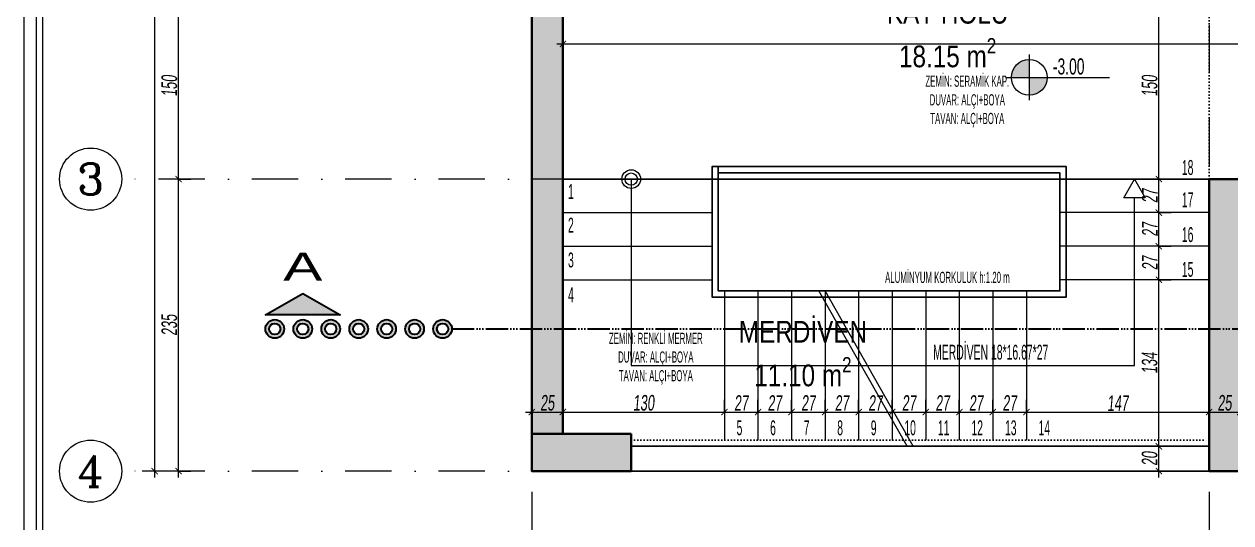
# Model space of a CAD drawing. Header units: millimetres. Extents: x -2145 to 33996, y -835 to 2363.
# Drawn here: x 6351 to 7322, y -182 to 219 of the extents above; entities that cross this region are included whole.
import ezdxf
from ezdxf.enums import TextEntityAlignment as Align

# ---------------------------------------------------------------- set-up
doc = ezdxf.new("R2010")
doc.units = ezdxf.units.MM
for name, pattern in [('101_TA_921_251_SEC_500&200$0${ Origin Line }', [0]), ('ACAD_ISO06W100', [36, 24, -3, 0, -3, 0, -3, 0, -3]), ('DASHDOT', [1, 0.5, -0.25, 0, -0.25]), ('DOT', [0.25, 0, -0.25])]:
    doc.linetypes.add(name, pattern=pattern)
doc.layers.add('ALAN', color=3, linetype='Continuous', lineweight=25, plot=False)
for name, color, linetype, lineweight in [('arcCGDM_antet', 85, 'Continuous', 20), ('NET_AKS', 251, 'DASHDOT', 9), ('NET_AKS_YAZI', 31, 'DASHDOT', 9), ('NET_DUVAR', 150, 'Continuous', 18), ('NET_KESİT_ÇİZİGİSİ', 1, 'Continuous', 30), ('NET_KOLON_TARAMA', 8, 'Continuous', 0), ('NET_MERDİVEN', 212, 'Continuous', 13), ('NET_PLAN_KOT', 100, 'Continuous', 0), ('NET_TAŞIYICI', 1, 'Continuous', 35), ('NET_ÖLÇÜ İÇ', 54, 'Continuous', 9), ('NET_ÖLÇÜ_AKS', 31, 'Continuous', 15), ('T-INCE', 254, 'Continuous', 0)]:
    doc.layers.add(name, color=color, linetype=linetype, lineweight=lineweight)
for name, color, linetype in [('NET_KİRİŞ', 253, 'DOT'), ('NET_POZ', 41, 'Continuous'), ('T-GOR-5', 33, 'Continuous'), ('T-MAH-AD', 7, 'Continuous')]:
    doc.layers.add(name, color=color, linetype=linetype)
doc.styles.add('ARIALTR', font='arial.ttf', dxfattribs={"width": 0.8, "height": 22.5})
doc.styles.add('ARıAL', font='arial.ttf', dxfattribs={"width": 0.7})
doc.styles.add('BODRUM', font='swisscl.ttf', dxfattribs={"width": 0.8, "oblique": 5})
doc.styles.add('DIN', font='arial.ttf', dxfattribs={"width": 0.6})
doc.styles.get("Standard").update_dxf_attribs({"font": 'arial.ttf'})
doc.styles.add('TAks_2', font='ROMANC', dxfattribs={"height": 5})
doc.dimstyles.new('olcu-50', dxfattribs={"dimscale": 0, "dimtxt": 12.5, "dimasz": 5, "dimexe": 10, "dimexo": 10, "dimgap": 1, "dimtad": 1, "dimdec": 1, "dimzin": 12, "dimtxsty": 'BODRUM', "dimblk": 'ARCHTICK', "dimcen": 8, "dimdle": 5, "dimclrd": 256, "dimclre": 256, "dimclrt": 256, "dimadec": 0, "dimazin": 2, "dimtfac": 1, "dimtdec": 1, "dimtix": 1, "dimtmove": 0, "dimatfit": 3, "dimldrblk": 'ARCHTICK', "dimfxl": 15, "dimfxlon": 1, "dimlwd": -1, "dimlwe": -1, "dimarcsym": 0})

# ---------------------------------------------------------------- blocks, each defined once
blk = doc.blocks.new('İŞRT - KES YER')
at = {"layer": 'NET_KESİT_ÇİZİGİSİ'}
h = blk.add_hatch(color=251, dxfattribs=at)
h.dxf.hatch_style = 1
h.paths.add_polyline_path([(0, 0), (40, -23.1), (-40, -23.1)])
h = blk.add_hatch(color=256, dxfattribs=at)
h.dxf.hatch_style = 1
h.paths.add_polyline_path([(160, -38.1, -1), (140, -38.1, -1)])
h.paths.add_polyline_path([(144, -38.1, 1), (156, -38.1, 1)], flags=16)
h.paths.add_polyline_path([(130, -38.1, -1), (110, -38.1, -1)])
h.paths.add_polyline_path([(114, -38.1, 1), (126, -38.1, 1)], flags=16)
h.paths.add_polyline_path([(100, -38.1, -1), (80, -38.1, -1)])
h.paths.add_polyline_path([(84, -38.1, 1), (96, -38.1, 1)], flags=16)
h.paths.add_polyline_path([(70, -38.1, -1), (50, -38.1, -1)])
h.paths.add_polyline_path([(54, -38.1, 1), (66, -38.1, 1)], flags=16)
h.paths.add_polyline_path([(40, -38.1, -1), (20, -38.1, -1)])
h.paths.add_polyline_path([(24, -38.1, 1), (36, -38.1, 1)], flags=16)
h.paths.add_polyline_path([(10, -38.1, -1), (-10, -38.1, -1)])
h.paths.add_polyline_path([(-6, -38.1, 1), (6, -38.1, 1)], flags=16)
h.paths.add_polyline_path([(-20, -38.1, -1), (-40, -38.1, -1)])
h.paths.add_polyline_path([(-36, -38.1, 1), (-24, -38.1, 1)], flags=16)
blk.add_lwpolyline([(0, 0), (40, -23.1), (-40, -23.1)], close=True, dxfattribs=at)
for centre, radius in [((-30, -38.1), 10), ((-30, -38.1), 6), ((0, -38.1), 10), ((0, -38.1), 6), ((30, -38.1), 10), ((30, -38.1), 6), ((60, -38.1), 10), ((60, -38.1), 6), ((90, -38.1), 10), ((90, -38.1), 6), ((120, -38.1), 10), ((120, -38.1), 6), ((150, -38.1), 10), ((150, -38.1), 6)]:
    blk.add_circle(centre, radius, dxfattribs=at)
blk = doc.blocks.new('*U1585')
at = {"layer": 'NET_KESİT_ÇİZİGİSİ', "linetype": 'ACAD_ISO06W100'}
blk.add_lwpolyline([(2626.7, 0), (200, 0)], dxfattribs=at)
at = {"layer": 'NET_KESİT_ÇİZİGİSİ', "xscale": -1}
blk.add_blockref('İŞRT - KES YER', (2786.7, 38.1), dxfattribs=at)
at = {"layer": 'NET_KESİT_ÇİZİGİSİ', "style": 'ARıAL', "width": 1.5}
for tag, p in [('KESİTSOL', (40, 66.8)), ('KESİTSAĞ', (2786.7, 66.8))]:
    blk.add_attdef(tag, text='', height=30, dxfattribs=at).set_placement(p, align=Align.MIDDLE_CENTER)
blk = doc.blocks.new('A$Cec846f78')
at = {"layer": 'NET_TAŞIYICI'}
for points in [[(-1115, 0), (-1115, 235), (-1090, 235), (-1090, 225), (-1090, 0)], [(-1580, 30), (-1580, 0), (-1660, 0), (-1660, 30)]]:
    blk.add_lwpolyline(points, close=True, dxfattribs=at)
blk = doc.blocks.new('A$Ca5374770')
at = {"layer": 'NET_KOLON_TARAMA'}
h = blk.add_hatch(dxfattribs=at)
h.set_pattern_fill('ANSI33', color=256)
h.paths.add_polyline_path([(1115, 0), (1115, 235), (1090, 235), (1090, 225), (1090, 0)])
h.paths.add_polyline_path([(890, 0), (890, 225), (890, 235), (865, 235), (865, 0)])
h.paths.add_polyline_path([(1580, 30), (1580, 0), (1660, 0), (1660, 30)])
h.paths.add_polyline_path([(1620, 455), (1620, 385), (1660, 385), (1660, 455)])
h.paths.add_polyline_path([(80, 950), (80, 980), (0, 980), (0, 950)])
h.paths.add_polyline_path([(1580, 980), (1580, 950), (1660, 950), (1660, 980)])
h.paths.add_polyline_path([(1035, 980), (1035, 950), (1115, 950), (1115, 980)])
h.paths.add_polyline_path([(625, 950), (625, 980), (545, 980), (545, 950)])
h.paths.add_polyline_path([(80, 0), (80, 30), (0, 30), (0, 0)])
h.paths.add_polyline_path([(1051, 425), (1051, 385), (1121, 385), (1121, 425)])
h.paths.add_polyline_path([(609, 385), (609, 425), (539, 425), (539, 385)])
h.paths.add_polyline_path([(585, 0), (585, 30), (505, 30), (505, 0)])
h.paths.add_polyline_path([(40, 385), (40, 455), (0, 455), (0, 385)])
at = {"layer": 'NET_TAŞIYICI', "xscale": -1}
blk.add_blockref('A$Cec846f78', (0, 0), dxfattribs=at)
blk = doc.blocks.new('KOTLAR')
h = blk.add_hatch(color=256)
h.dxf.hatch_style = 1
h.paths.add_polyline_path([(0, 0), (0, 12.96, 0.414214), (-12.96, 0)])
h.paths.add_polyline_path([(0, -12.96, 0.414214), (12.96, 0), (0, 0)])
h.paths.add_polyline_path([(65.51, -11.28), (21.41, -11.28), (21.41, -29.91), (65.51, -29.91)], flags=9)
at = {"extrusion": (2.84e-14, 0.225686, 0.9742)}
for p, q in [((0, 16.54), (0, -16.54)), ((-17.21, 0), (58.08, 0))]:
    blk.add_line(p, q, dxfattribs=at)
blk.add_circle((0, 0), 12.96)
at = {"extrusion": (2.84e-14, 0.225686, 0.9742), "style": 'DIN', "width": 0.6}
for tag, p in [('INCE KOT', (-17.13, -2.07, 0.48)), ('KABA KOT', (-18.31, 14.22, -3.29))]:
    blk.add_attdef(tag, p, '', height=12, rotation=180, dxfattribs=at)
blk = doc.blocks.new('_ArchTick')
at = {"color": 0, "linetype": 'ByBlock', "const_width": 0.15}
blk.add_lwpolyline([(-0.5, -0.5), (0.5, 0.5)], dxfattribs=at)
blk = doc.blocks.new('*D1572')
at = {"layer": 'Defpoints', "color": 0, "transparency": 16777216}
for p in [(-1114.26, -745), (-1114.26, -745), (-1114.26, -980)]:
    blk.add_point(p, dxfattribs=at)
at = {"layer": 'NET_ÖLÇÜ_AKS', "transparency": 16777216}
for p, q in [((-1114.26, -985), (-1114.26, -740)), ((-1114.26, -745), (-1104.26, -745)), ((-1114.26, -980), (-1104.26, -980))]:
    blk.add_line(p, q, dxfattribs=at)
at = {"layer": 'NET_ÖLÇÜ_AKS', "transparency": 16777216, "xscale": 5, "yscale": 5, "zscale": 5}
for p, rotation in [((-1114.26, -745), 90), ((-1114.26, -980), 270)]:
    blk.add_blockref('_ArchTick', p, dxfattribs=dict(at, rotation=rotation))
at = {"layer": 'NET_ÖLÇÜ_AKS', "transparency": 16777216, "insert": (-1121.67, -862.5), "char_height": 12.5, "attachment_point": 5, "rotation": 90, "style": 'BODRUM'}
blk.add_mtext('235', dxfattribs=at)
blk = doc.blocks.new('*D1573')
at = {"layer": 'Defpoints', "color": 0, "transparency": 16777216}
for p in [(-1114.26, -595), (-1114.26, -595), (-1114.26, -745)]:
    blk.add_point(p, dxfattribs=at)
at = {"layer": 'NET_ÖLÇÜ_AKS', "transparency": 16777216}
for p, q in [((-1114.26, -750), (-1114.26, -590)), ((-1114.26, -595), (-1104.26, -595)), ((-1114.26, -745), (-1104.26, -745))]:
    blk.add_line(p, q, dxfattribs=at)
at = {"layer": 'NET_ÖLÇÜ_AKS', "transparency": 16777216, "xscale": 5, "yscale": 5, "zscale": 5}
for p, rotation in [((-1114.26, -595), 90), ((-1114.26, -745), 270)]:
    blk.add_blockref('_ArchTick', p, dxfattribs=dict(at, rotation=rotation))
at = {"layer": 'NET_ÖLÇÜ_AKS', "transparency": 16777216, "insert": (-1121.66, -670), "char_height": 12.5, "attachment_point": 5, "rotation": 90, "style": 'BODRUM'}
blk.add_mtext('150', dxfattribs=at)
blk = doc.blocks.new('*D1575')
at = {"layer": 'Defpoints', "color": 0, "transparency": 16777216}
for p in [(-1133.46, 0), (-1114.26, 0), (-1114.26, -980)]:
    blk.add_point(p, dxfattribs=at)
at = {"layer": 'NET_ÖLÇÜ_AKS', "transparency": 16777216}
for p, q in [((-1133.46, -985), (-1133.46, 5)), ((-1124.26, 0), (-1143.46, 0)), ((-1124.26, -980), (-1143.46, -980))]:
    blk.add_line(p, q, dxfattribs=at)
at = {"layer": 'NET_ÖLÇÜ_AKS', "transparency": 16777216, "xscale": 5, "yscale": 5, "zscale": 5}
for p, rotation in [((-1133.46, 0), 90), ((-1133.46, -980), 270)]:
    blk.add_blockref('_ArchTick', p, dxfattribs=dict(at, rotation=rotation))
at = {"layer": 'NET_ÖLÇÜ_AKS', "transparency": 16777216, "insert": (-1140.86, -490), "char_height": 12.5, "attachment_point": 5, "rotation": 90, "style": 'BODRUM'}
blk.add_mtext('980', dxfattribs=at)
blk = doc.blocks.new('A$C5ec6af74')
at = {"layer": 'NET_AKS', "ltscale": 75}
for p, q in [((-865, 1185), (-865, -185)), ((-320, 1185), (-320, -185)), ((1125, 235), (-1195, 235)), ((1125, 0), (-1195, 0))]:
    blk.add_line(p, q, dxfattribs=at)
at = {"layer": 'NET_AKS', "linetype": 'Continuous', "ltscale": 100}
for centre in [(-1220, 235), (-1220, 0)]:
    blk.add_circle(centre, 25, dxfattribs=at)
at = {"layer": 'NET_AKS_YAZI', "linetype": 'Continuous', "style": 'TAks_2'}
for s, p in [('3', (-1220, 235)), ('4', (-1220, 0))]:
    blk.add_text(s, height=25, dxfattribs=at).set_placement(p, align=Align.MIDDLE_CENTER)
blk = doc.blocks.new('*D742')
at = {"layer": 'Defpoints', "color": 0, "transparency": 16777216}
for p in [(7264.03, -120.39), (7264.03, -120.39), (7264.03, -140.39)]:
    blk.add_point(p, dxfattribs=at)
at = {"layer": 'NET_ÖLÇÜ İÇ', "transparency": 16777216}
for p, q in [((7264.03, -145.39), (7264.03, -115.39)), ((7264.03, -120.39), (7274.03, -120.39)), ((7264.03, -140.39), (7254.03, -140.39))]:
    blk.add_line(p, q, dxfattribs=at)
at = {"layer": 'NET_ÖLÇÜ İÇ', "transparency": 16777216, "xscale": 5, "yscale": 5, "zscale": 5}
for p, rotation in [((7264.03, -120.39), 90), ((7264.03, -140.39), 270)]:
    blk.add_blockref('_ArchTick', p, dxfattribs=dict(at, rotation=rotation))
at = {"layer": 'NET_ÖLÇÜ İÇ', "transparency": 16777216, "insert": (7256.63, -130.39), "char_height": 12.5, "attachment_point": 5, "rotation": 90, "style": 'BODRUM'}
blk.add_mtext('20', dxfattribs=at)
blk = doc.blocks.new('*D743')
at = {"layer": 'Defpoints', "color": 0, "transparency": 16777216}
for p in [(7264.03, 13.61), (7264.03, 13.61), (7264.03, -120.39)]:
    blk.add_point(p, dxfattribs=at)
at = {"layer": 'NET_ÖLÇÜ İÇ', "transparency": 16777216}
for p, q in [((7264.03, -125.39), (7264.03, 18.61)), ((7264.03, 13.61), (7274.03, 13.61)), ((7264.03, -120.39), (7274.03, -120.39))]:
    blk.add_line(p, q, dxfattribs=at)
at = {"layer": 'NET_ÖLÇÜ İÇ', "transparency": 16777216, "xscale": 5, "yscale": 5, "zscale": 5}
for p, rotation in [((7264.03, 13.61), 90), ((7264.03, -120.39), 270)]:
    blk.add_blockref('_ArchTick', p, dxfattribs=dict(at, rotation=rotation))
at = {"layer": 'NET_ÖLÇÜ İÇ', "transparency": 16777216, "insert": (7256.63, -53.39), "char_height": 12.5, "attachment_point": 5, "rotation": 90, "style": 'BODRUM'}
blk.add_mtext('134', dxfattribs=at)
blk = doc.blocks.new('*D744')
at = {"layer": 'Defpoints', "color": 0, "transparency": 16777216}
for p in [(7264.03, 40.61), (7264.03, 40.61), (7264.03, 13.61)]:
    blk.add_point(p, dxfattribs=at)
at = {"layer": 'NET_ÖLÇÜ İÇ', "transparency": 16777216}
for p, q in [((7264.03, 8.61), (7264.03, 45.61)), ((7264.03, 40.61), (7274.03, 40.61)), ((7264.03, 13.61), (7274.03, 13.61))]:
    blk.add_line(p, q, dxfattribs=at)
at = {"layer": 'NET_ÖLÇÜ İÇ', "transparency": 16777216, "xscale": 5, "yscale": 5, "zscale": 5}
for p, rotation in [((7264.03, 40.61), 90), ((7264.03, 13.61), 270)]:
    blk.add_blockref('_ArchTick', p, dxfattribs=dict(at, rotation=rotation))
at = {"layer": 'NET_ÖLÇÜ İÇ', "transparency": 16777216, "insert": (7256.76, 27.11), "char_height": 12.5, "attachment_point": 5, "rotation": 90, "style": 'BODRUM'}
blk.add_mtext('27', dxfattribs=at)
blk = doc.blocks.new('*D745')
at = {"layer": 'Defpoints', "color": 0, "transparency": 16777216}
for p in [(7264.03, 67.61), (7264.03, 67.61), (7264.03, 40.61)]:
    blk.add_point(p, dxfattribs=at)
at = {"layer": 'NET_ÖLÇÜ İÇ', "transparency": 16777216}
for p, q in [((7264.03, 35.61), (7264.03, 72.61)), ((7264.03, 67.61), (7274.03, 67.61)), ((7264.03, 40.61), (7274.03, 40.61))]:
    blk.add_line(p, q, dxfattribs=at)
at = {"layer": 'NET_ÖLÇÜ İÇ', "transparency": 16777216, "xscale": 5, "yscale": 5, "zscale": 5}
for p, rotation in [((7264.03, 67.61), 90), ((7264.03, 40.61), 270)]:
    blk.add_blockref('_ArchTick', p, dxfattribs=dict(at, rotation=rotation))
at = {"layer": 'NET_ÖLÇÜ İÇ', "transparency": 16777216, "insert": (7256.76, 54.11), "char_height": 12.5, "attachment_point": 5, "rotation": 90, "style": 'BODRUM'}
blk.add_mtext('27', dxfattribs=at)
blk = doc.blocks.new('*D746')
at = {"layer": 'Defpoints', "color": 0, "transparency": 16777216}
for p in [(7264.03, 94.61), (7264.03, 94.61), (7264.03, 67.61)]:
    blk.add_point(p, dxfattribs=at)
at = {"layer": 'NET_ÖLÇÜ İÇ', "transparency": 16777216}
for p, q in [((7264.03, 62.61), (7264.03, 99.61)), ((7264.03, 94.61), (7274.03, 94.61)), ((7264.03, 67.61), (7274.03, 67.61))]:
    blk.add_line(p, q, dxfattribs=at)
at = {"layer": 'NET_ÖLÇÜ İÇ', "transparency": 16777216, "xscale": 5, "yscale": 5, "zscale": 5}
for p, rotation in [((7264.03, 94.61), 90), ((7264.03, 67.61), 270)]:
    blk.add_blockref('_ArchTick', p, dxfattribs=dict(at, rotation=rotation))
at = {"layer": 'NET_ÖLÇÜ İÇ', "transparency": 16777216, "insert": (7256.76, 81.11), "char_height": 12.5, "attachment_point": 5, "rotation": 90, "style": 'BODRUM'}
blk.add_mtext('27', dxfattribs=at)
blk = doc.blocks.new('*D747')
at = {"layer": 'Defpoints', "color": 0, "transparency": 16777216}
for p in [(7264.03, 244.61), (7264.03, 244.61), (7264.03, 94.61)]:
    blk.add_point(p, dxfattribs=at)
at = {"layer": 'NET_ÖLÇÜ İÇ', "transparency": 16777216}
for p, q in [((7264.03, 244.61), (7254.03, 244.61)), ((7264.03, 89.61), (7264.03, 249.61)), ((7264.03, 94.61), (7274.03, 94.61))]:
    blk.add_line(p, q, dxfattribs=at)
at = {"layer": 'NET_ÖLÇÜ İÇ', "transparency": 16777216, "xscale": 5, "yscale": 5, "zscale": 5}
for p, rotation in [((7264.03, 244.61), 90), ((7264.03, 94.61), 270)]:
    blk.add_blockref('_ArchTick', p, dxfattribs=dict(at, rotation=rotation))
at = {"layer": 'NET_ÖLÇÜ İÇ', "transparency": 16777216, "insert": (7256.63, 169.61), "char_height": 12.5, "attachment_point": 5, "rotation": 90, "style": 'BODRUM'}
blk.add_mtext('150', dxfattribs=at)
blk = doc.blocks.new('*D749')
at = {"layer": 'Defpoints', "color": 0, "transparency": 16777216}
for p in [(6759.48, -92.87), (6784.48, -92.87), (6784.48, -92.87)]:
    blk.add_point(p, dxfattribs=at)
at = {"layer": 'NET_ÖLÇÜ İÇ', "transparency": 16777216}
for p, q in [((6759.48, -92.87), (6759.48, -82.87)), ((6784.48, -92.87), (6784.48, -82.87)), ((6754.48, -92.87), (6789.48, -92.87))]:
    blk.add_line(p, q, dxfattribs=at)
at = {"layer": 'NET_ÖLÇÜ İÇ', "transparency": 16777216, "xscale": 5, "yscale": 5, "zscale": 5, "rotation": 180}
blk.add_blockref('_ArchTick', (6759.48, -92.87), dxfattribs=at)
at = {"layer": 'NET_ÖLÇÜ İÇ', "transparency": 16777216, "xscale": 5, "yscale": 5, "zscale": 5}
blk.add_blockref('_ArchTick', (6784.48, -92.87), dxfattribs=at)
at = {"layer": 'NET_ÖLÇÜ İÇ', "transparency": 16777216, "insert": (6771.98, -85.47), "char_height": 12.5, "attachment_point": 5, "style": 'BODRUM'}
blk.add_mtext('25', dxfattribs=at)
blk = doc.blocks.new('*D750')
at = {"layer": 'Defpoints', "color": 0, "transparency": 16777216}
for p in [(6784.48, -92.87), (6914.48, -92.87), (6914.48, -92.87)]:
    blk.add_point(p, dxfattribs=at)
at = {"layer": 'NET_ÖLÇÜ İÇ', "transparency": 16777216}
for p, q in [((6784.48, -92.87), (6784.48, -82.87)), ((6914.48, -92.87), (6914.48, -82.87)), ((6779.48, -92.87), (6919.48, -92.87))]:
    blk.add_line(p, q, dxfattribs=at)
at = {"layer": 'NET_ÖLÇÜ İÇ', "transparency": 16777216, "xscale": 5, "yscale": 5, "zscale": 5, "rotation": 180}
blk.add_blockref('_ArchTick', (6784.48, -92.87), dxfattribs=at)
at = {"layer": 'NET_ÖLÇÜ İÇ', "transparency": 16777216, "xscale": 5, "yscale": 5, "zscale": 5}
blk.add_blockref('_ArchTick', (6914.48, -92.87), dxfattribs=at)
at = {"layer": 'NET_ÖLÇÜ İÇ', "transparency": 16777216, "insert": (6849.48, -85.46), "char_height": 12.5, "attachment_point": 5, "style": 'BODRUM'}
blk.add_mtext('130', dxfattribs=at)
blk = doc.blocks.new('*D751')
at = {"layer": 'Defpoints', "color": 0, "transparency": 16777216}
for p in [(6914.48, -92.87), (6941.48, -92.87), (6941.48, -92.87)]:
    blk.add_point(p, dxfattribs=at)
at = {"layer": 'NET_ÖLÇÜ İÇ', "transparency": 16777216}
for p, q in [((6914.48, -92.87), (6914.48, -82.87)), ((6941.48, -92.87), (6941.48, -82.87)), ((6909.48, -92.87), (6946.48, -92.87))]:
    blk.add_line(p, q, dxfattribs=at)
at = {"layer": 'NET_ÖLÇÜ İÇ', "transparency": 16777216, "xscale": 5, "yscale": 5, "zscale": 5, "rotation": 180}
blk.add_blockref('_ArchTick', (6914.48, -92.87), dxfattribs=at)
at = {"layer": 'NET_ÖLÇÜ İÇ', "transparency": 16777216, "xscale": 5, "yscale": 5, "zscale": 5}
blk.add_blockref('_ArchTick', (6941.48, -92.87), dxfattribs=at)
at = {"layer": 'NET_ÖLÇÜ İÇ', "transparency": 16777216, "insert": (6927.98, -85.6), "char_height": 12.5, "attachment_point": 5, "style": 'BODRUM'}
blk.add_mtext('27', dxfattribs=at)
blk = doc.blocks.new('*D752')
at = {"layer": 'Defpoints', "color": 0, "transparency": 16777216}
for p in [(6941.48, -92.87), (6968.48, -92.87), (6968.48, -92.87)]:
    blk.add_point(p, dxfattribs=at)
at = {"layer": 'NET_ÖLÇÜ İÇ', "transparency": 16777216}
for p, q in [((6941.48, -92.87), (6941.48, -82.87)), ((6968.48, -92.87), (6968.48, -82.87)), ((6936.48, -92.87), (6973.48, -92.87))]:
    blk.add_line(p, q, dxfattribs=at)
at = {"layer": 'NET_ÖLÇÜ İÇ', "transparency": 16777216, "xscale": 5, "yscale": 5, "zscale": 5, "rotation": 180}
blk.add_blockref('_ArchTick', (6941.48, -92.87), dxfattribs=at)
at = {"layer": 'NET_ÖLÇÜ İÇ', "transparency": 16777216, "xscale": 5, "yscale": 5, "zscale": 5}
blk.add_blockref('_ArchTick', (6968.48, -92.87), dxfattribs=at)
at = {"layer": 'NET_ÖLÇÜ İÇ', "transparency": 16777216, "insert": (6954.98, -85.6), "char_height": 12.5, "attachment_point": 5, "style": 'BODRUM'}
blk.add_mtext('27', dxfattribs=at)
blk = doc.blocks.new('*D753')
at = {"layer": 'Defpoints', "color": 0, "transparency": 16777216}
for p in [(6968.48, -92.87), (6995.48, -92.87), (6995.48, -92.87)]:
    blk.add_point(p, dxfattribs=at)
at = {"layer": 'NET_ÖLÇÜ İÇ', "transparency": 16777216}
for p, q in [((6968.48, -92.87), (6968.48, -82.87)), ((6995.48, -92.87), (6995.48, -82.87)), ((6963.48, -92.87), (7000.48, -92.87))]:
    blk.add_line(p, q, dxfattribs=at)
at = {"layer": 'NET_ÖLÇÜ İÇ', "transparency": 16777216, "xscale": 5, "yscale": 5, "zscale": 5, "rotation": 180}
blk.add_blockref('_ArchTick', (6968.48, -92.87), dxfattribs=at)
at = {"layer": 'NET_ÖLÇÜ İÇ', "transparency": 16777216, "xscale": 5, "yscale": 5, "zscale": 5}
blk.add_blockref('_ArchTick', (6995.48, -92.87), dxfattribs=at)
at = {"layer": 'NET_ÖLÇÜ İÇ', "transparency": 16777216, "insert": (6981.98, -85.6), "char_height": 12.5, "attachment_point": 5, "style": 'BODRUM'}
blk.add_mtext('27', dxfattribs=at)
blk = doc.blocks.new('*D754')
at = {"layer": 'Defpoints', "color": 0, "transparency": 16777216}
for p in [(6995.48, -92.87), (7022.48, -92.87), (7022.48, -92.87)]:
    blk.add_point(p, dxfattribs=at)
at = {"layer": 'NET_ÖLÇÜ İÇ', "transparency": 16777216}
for p, q in [((6995.48, -92.87), (6995.48, -82.87)), ((7022.48, -92.87), (7022.48, -82.87)), ((6990.48, -92.87), (7027.48, -92.87))]:
    blk.add_line(p, q, dxfattribs=at)
at = {"layer": 'NET_ÖLÇÜ İÇ', "transparency": 16777216, "xscale": 5, "yscale": 5, "zscale": 5, "rotation": 180}
blk.add_blockref('_ArchTick', (6995.48, -92.87), dxfattribs=at)
at = {"layer": 'NET_ÖLÇÜ İÇ', "transparency": 16777216, "xscale": 5, "yscale": 5, "zscale": 5}
blk.add_blockref('_ArchTick', (7022.48, -92.87), dxfattribs=at)
at = {"layer": 'NET_ÖLÇÜ İÇ', "transparency": 16777216, "insert": (7008.98, -85.6), "char_height": 12.5, "attachment_point": 5, "style": 'BODRUM'}
blk.add_mtext('27', dxfattribs=at)
blk = doc.blocks.new('*D755')
at = {"layer": 'Defpoints', "color": 0, "transparency": 16777216}
for p in [(7022.48, -92.87), (7049.48, -92.87), (7049.48, -92.87)]:
    blk.add_point(p, dxfattribs=at)
at = {"layer": 'NET_ÖLÇÜ İÇ', "transparency": 16777216}
for p, q in [((7022.48, -92.87), (7022.48, -82.87)), ((7049.48, -92.87), (7049.48, -82.87)), ((7017.48, -92.87), (7054.48, -92.87))]:
    blk.add_line(p, q, dxfattribs=at)
at = {"layer": 'NET_ÖLÇÜ İÇ', "transparency": 16777216, "xscale": 5, "yscale": 5, "zscale": 5, "rotation": 180}
blk.add_blockref('_ArchTick', (7022.48, -92.87), dxfattribs=at)
at = {"layer": 'NET_ÖLÇÜ İÇ', "transparency": 16777216, "xscale": 5, "yscale": 5, "zscale": 5}
blk.add_blockref('_ArchTick', (7049.48, -92.87), dxfattribs=at)
at = {"layer": 'NET_ÖLÇÜ İÇ', "transparency": 16777216, "insert": (7035.98, -85.6), "char_height": 12.5, "attachment_point": 5, "style": 'BODRUM'}
blk.add_mtext('27', dxfattribs=at)
blk = doc.blocks.new('*D756')
at = {"layer": 'Defpoints', "color": 0, "transparency": 16777216}
for p in [(7049.48, -92.87), (7076.48, -92.87), (7076.48, -92.87)]:
    blk.add_point(p, dxfattribs=at)
at = {"layer": 'NET_ÖLÇÜ İÇ', "transparency": 16777216}
for p, q in [((7049.48, -92.87), (7049.48, -82.87)), ((7076.48, -92.87), (7076.48, -82.87)), ((7044.48, -92.87), (7081.48, -92.87))]:
    blk.add_line(p, q, dxfattribs=at)
at = {"layer": 'NET_ÖLÇÜ İÇ', "transparency": 16777216, "xscale": 5, "yscale": 5, "zscale": 5, "rotation": 180}
blk.add_blockref('_ArchTick', (7049.48, -92.87), dxfattribs=at)
at = {"layer": 'NET_ÖLÇÜ İÇ', "transparency": 16777216, "xscale": 5, "yscale": 5, "zscale": 5}
blk.add_blockref('_ArchTick', (7076.48, -92.87), dxfattribs=at)
at = {"layer": 'NET_ÖLÇÜ İÇ', "transparency": 16777216, "insert": (7062.98, -85.6), "char_height": 12.5, "attachment_point": 5, "style": 'BODRUM'}
blk.add_mtext('27', dxfattribs=at)
blk = doc.blocks.new('*D757')
at = {"layer": 'Defpoints', "color": 0, "transparency": 16777216}
for p in [(7076.48, -92.87), (7103.48, -92.87), (7103.48, -92.87)]:
    blk.add_point(p, dxfattribs=at)
at = {"layer": 'NET_ÖLÇÜ İÇ', "transparency": 16777216}
for p, q in [((7076.48, -92.87), (7076.48, -82.87)), ((7103.48, -92.87), (7103.48, -82.87)), ((7071.48, -92.87), (7108.48, -92.87))]:
    blk.add_line(p, q, dxfattribs=at)
at = {"layer": 'NET_ÖLÇÜ İÇ', "transparency": 16777216, "xscale": 5, "yscale": 5, "zscale": 5, "rotation": 180}
blk.add_blockref('_ArchTick', (7076.48, -92.87), dxfattribs=at)
at = {"layer": 'NET_ÖLÇÜ İÇ', "transparency": 16777216, "xscale": 5, "yscale": 5, "zscale": 5}
blk.add_blockref('_ArchTick', (7103.48, -92.87), dxfattribs=at)
at = {"layer": 'NET_ÖLÇÜ İÇ', "transparency": 16777216, "insert": (7089.98, -85.6), "char_height": 12.5, "attachment_point": 5, "style": 'BODRUM'}
blk.add_mtext('27', dxfattribs=at)
blk = doc.blocks.new('*D758')
at = {"layer": 'Defpoints', "color": 0, "transparency": 16777216}
for p in [(7103.48, -92.87), (7130.48, -92.87), (7130.48, -92.87)]:
    blk.add_point(p, dxfattribs=at)
at = {"layer": 'NET_ÖLÇÜ İÇ', "transparency": 16777216}
for p, q in [((7103.48, -92.87), (7103.48, -82.87)), ((7130.48, -92.87), (7130.48, -82.87)), ((7098.48, -92.87), (7135.48, -92.87))]:
    blk.add_line(p, q, dxfattribs=at)
at = {"layer": 'NET_ÖLÇÜ İÇ', "transparency": 16777216, "xscale": 5, "yscale": 5, "zscale": 5, "rotation": 180}
blk.add_blockref('_ArchTick', (7103.48, -92.87), dxfattribs=at)
at = {"layer": 'NET_ÖLÇÜ İÇ', "transparency": 16777216, "xscale": 5, "yscale": 5, "zscale": 5}
blk.add_blockref('_ArchTick', (7130.48, -92.87), dxfattribs=at)
at = {"layer": 'NET_ÖLÇÜ İÇ', "transparency": 16777216, "insert": (7116.98, -85.6), "char_height": 12.5, "attachment_point": 5, "style": 'BODRUM'}
blk.add_mtext('27', dxfattribs=at)
blk = doc.blocks.new('*D759')
at = {"layer": 'Defpoints', "color": 0, "transparency": 16777216}
for p in [(7130.48, -92.87), (7157.48, -92.87), (7157.48, -92.87)]:
    blk.add_point(p, dxfattribs=at)
at = {"layer": 'NET_ÖLÇÜ İÇ', "transparency": 16777216}
for p, q in [((7130.48, -92.87), (7130.48, -82.87)), ((7157.48, -92.87), (7157.48, -82.87)), ((7125.48, -92.87), (7162.48, -92.87))]:
    blk.add_line(p, q, dxfattribs=at)
at = {"layer": 'NET_ÖLÇÜ İÇ', "transparency": 16777216, "xscale": 5, "yscale": 5, "zscale": 5, "rotation": 180}
blk.add_blockref('_ArchTick', (7130.48, -92.87), dxfattribs=at)
at = {"layer": 'NET_ÖLÇÜ İÇ', "transparency": 16777216, "xscale": 5, "yscale": 5, "zscale": 5}
blk.add_blockref('_ArchTick', (7157.48, -92.87), dxfattribs=at)
at = {"layer": 'NET_ÖLÇÜ İÇ', "transparency": 16777216, "insert": (7143.98, -85.6), "char_height": 12.5, "attachment_point": 5, "style": 'BODRUM'}
blk.add_mtext('27', dxfattribs=at)
blk = doc.blocks.new('*D760')
at = {"layer": 'Defpoints', "color": 0, "transparency": 16777216}
for p in [(7157.48, -92.87), (7304.48, -92.87), (7304.48, -92.87)]:
    blk.add_point(p, dxfattribs=at)
at = {"layer": 'NET_ÖLÇÜ İÇ', "transparency": 16777216}
for p, q in [((7157.48, -92.87), (7157.48, -82.87)), ((7304.48, -92.87), (7304.48, -82.87)), ((7152.48, -92.87), (7309.48, -92.87))]:
    blk.add_line(p, q, dxfattribs=at)
at = {"layer": 'NET_ÖLÇÜ İÇ', "transparency": 16777216, "xscale": 5, "yscale": 5, "zscale": 5, "rotation": 180}
blk.add_blockref('_ArchTick', (7157.48, -92.87), dxfattribs=at)
at = {"layer": 'NET_ÖLÇÜ İÇ', "transparency": 16777216, "xscale": 5, "yscale": 5, "zscale": 5}
blk.add_blockref('_ArchTick', (7304.48, -92.87), dxfattribs=at)
at = {"layer": 'NET_ÖLÇÜ İÇ', "transparency": 16777216, "insert": (7230.98, -85.62), "char_height": 12.5, "attachment_point": 5, "style": 'BODRUM'}
blk.add_mtext('147', dxfattribs=at)
blk = doc.blocks.new('*D761')
at = {"layer": 'Defpoints', "color": 0, "transparency": 16777216}
for p in [(7304.48, -92.87), (7329.48, -92.87), (7329.48, -92.87)]:
    blk.add_point(p, dxfattribs=at)
at = {"layer": 'NET_ÖLÇÜ İÇ', "transparency": 16777216}
for p, q in [((7304.48, -92.87), (7304.48, -82.87)), ((7329.48, -92.87), (7329.48, -82.87)), ((7299.48, -92.87), (7334.48, -92.87))]:
    blk.add_line(p, q, dxfattribs=at)
at = {"layer": 'NET_ÖLÇÜ İÇ', "transparency": 16777216, "xscale": 5, "yscale": 5, "zscale": 5, "rotation": 180}
blk.add_blockref('_ArchTick', (7304.48, -92.87), dxfattribs=at)
at = {"layer": 'NET_ÖLÇÜ İÇ', "transparency": 16777216, "xscale": 5, "yscale": 5, "zscale": 5}
blk.add_blockref('_ArchTick', (7329.48, -92.87), dxfattribs=at)
at = {"layer": 'NET_ÖLÇÜ İÇ', "transparency": 16777216, "insert": (7316.98, -85.47), "char_height": 12.5, "attachment_point": 5, "style": 'BODRUM'}
blk.add_mtext('25', dxfattribs=at)
blk = doc.blocks.new('*D770')
at = {"layer": 'Defpoints', "color": 0, "transparency": 16777216}
for p in [(6784.48, 203.36), (7994.48, 203.36), (7994.48, 203.36)]:
    blk.add_point(p, dxfattribs=at)
at = {"layer": 'NET_ÖLÇÜ İÇ', "transparency": 16777216}
for p, q in [((7994.48, 203.36), (7994.48, 213.36)), ((6779.48, 203.36), (7999.48, 203.36)), ((6784.48, 203.36), (6784.48, 193.36))]:
    blk.add_line(p, q, dxfattribs=at)
at = {"layer": 'NET_ÖLÇÜ İÇ', "transparency": 16777216, "xscale": 5, "yscale": 5, "zscale": 5, "rotation": 180}
blk.add_blockref('_ArchTick', (6784.48, 203.36), dxfattribs=at)
at = {"layer": 'NET_ÖLÇÜ İÇ', "transparency": 16777216, "xscale": 5, "yscale": 5, "zscale": 5}
blk.add_blockref('_ArchTick', (7994.48, 203.36), dxfattribs=at)
at = {"layer": 'NET_ÖLÇÜ İÇ', "transparency": 16777216, "insert": (7389.48, 210.76), "char_height": 12.5, "attachment_point": 5, "style": 'BODRUM'}
blk.add_mtext('1210', dxfattribs=at)
blk = doc.blocks.new('A$C5533be87')
at = {"layer": 'NET_KİRİŞ', "ltscale": 10}
for p, q in [((-1035, 235), (-1035, 385)), ((-1500, 25), (-1035, 25)), ((-1500, 0), (-1035, 0))]:
    blk.add_line(p, q, dxfattribs=at)
blk = doc.blocks.new('A$C3a4dd877')
at = {"layer": 'NET_ÖLÇÜ_AKS'}
for p2, distance, picture, middle in [((-1114.26, 0), 19.2, '*D1575', (-1140.86, -490)), ((-1114.26, -745), 0, '*D1572', (-1121.67, -862.5))]:
    dim = blk.add_aligned_dim(p1=(-1114.26, -980), p2=p2, distance=distance, dimstyle='olcu-50', override={"dimscale": 1}, dxfattribs=at)
    dim.commit()
    dim.dimension.update_dxf_attribs({"geometry": picture, "text_midpoint": middle})
dim = blk.add_linear_dim(base=(-1114.26, -595), p1=(-1114.26, -745), p2=(-1114.26, -595), angle=270, dimstyle='olcu-50', override={"dimscale": 1, "dimtmove": 1}, dxfattribs=at)
dim.commit()
dim.dimension.update_dxf_attribs({"geometry": '*D1573', "text_midpoint": (-1121.66, -670)})

msp = doc.modelspace()

# ---------------------------------------------------------------- hatches: boundary and pattern name
at = {"layer": 'NET_KOLON_TARAMA'}
h = msp.add_hatch(dxfattribs=at)
h.set_pattern_fill('ANSI33', color=256)
h.paths.add_polyline_path([(6784.48, 244.61), (6759.48, 244.61), (6759.48, -110.39), (6784.48, -110.39)])
h.paths.add_polyline_path([(6784.48, 809.61), (6759.48, 809.61), (6759.48, 314.61), (6784.48, 314.61)])
h.paths.add_polyline_path([(7304.48, 839.61), (6839.48, 839.61), (6839.48, 814.61), (7304.48, 814.61)])
h.paths.add_polyline_path([(7589.48, 839.61), (7384.48, 839.61), (7384.48, 814.61), (7589.48, 814.61)])
h.paths.add_polyline_path([(7794.48, 839.61), (7589.48, 839.61), (7589.48, 814.61), (7794.48, 814.61)])
h.paths.add_polyline_path([(8339.48, 839.61), (7874.48, 839.61), (7874.48, 814.61), (8339.48, 814.61)])
h.paths.add_polyline_path([(8419.48, 809.61), (8394.48, 809.61), (8394.48, 314.61), (8419.48, 314.61)])
h.paths.add_polyline_path([(8419.48, 244.61), (8394.48, 244.61), (8394.48, -110.39), (8419.48, -110.39)])

# ---------------------------------------------------------------- linework, layer by layer
at = {"layer": 'ALAN'}
for points in [[(8419.48, 839.61), (6759.48, 839.61), (6759.48, -140.39), (8419.48, -140.39)], [(6784.48, 244.61), (7994.48, 244.61), (7994.48, 94.61), (6784.48, 94.61)], [(6839.48, -110.39), (6839.48, -120.39), (7304.48, -120.39), (7304.48, 94.61), (6784.48, 94.61), (6784.48, -110.39)]]:
    msp.add_lwpolyline(points, close=True, dxfattribs=at)
at = {"layer": 'arcCGDM_antet', "ltscale": 10}
for points in [[(6350.97, 1660.32), (8840.97, 1660.32), (8840.97, -829.68), (6350.97, -829.68)], [(6360.97, 1650.32), (8830.97, 1650.32), (8830.97, -769.68), (6360.97, -769.68)], [(6365.97, 1645.32), (8825.97, 1645.32), (8825.97, -764.68), (6365.97, -764.68)]]:
    msp.add_lwpolyline(points, close=True, dxfattribs=at)
at = {"layer": 'NET_DUVAR'}
for p, q in [((7304.48, -120.39), (6839.48, -120.39)), ((7304.48, -140.39), (6839.48, -140.39))]:
    msp.add_line(p, q, dxfattribs=at)
at = {"layer": 'NET_MERDİVEN'}
for p, q in [((6784.48, 94.61), (6904.48, 94.61)), ((6784.48, 67.61), (6904.48, 67.61)), ((6784.48, 40.61), (6904.48, 40.61)), ((6784.48, 13.61), (6904.48, 13.61)), ((6914.48, 4.61), (6914.48, -115.39)), ((6941.48, 4.61), (6941.48, -115.39)), ((6968.48, 4.61), (6968.48, -115.39))]:
    msp.add_line(p, q, dxfattribs=at)
at = {"layer": 'NET_MERDİVEN', "linetype": '101_TA_921_251_SEC_500&200$0${ Origin Line }'}
for p, q in [((7304.48, 94.61), (7184.48, 94.61)), ((7304.48, 67.61), (7184.48, 67.61)), ((7304.48, 40.61), (7184.48, 40.61)), ((7304.48, 13.61), (7184.48, 13.61)), ((6995.48, 4.61), (6995.48, -115.39)), ((7022.48, 4.61), (7022.48, -115.39)), ((7049.48, 4.61), (7049.48, -115.39)), ((7076.48, 4.61), (7076.48, -115.39)), ((7103.48, 4.61), (7103.48, -115.39)), ((7130.48, 4.61), (7130.48, -115.39)), ((7157.48, 4.61), (7157.48, -115.39))]:
    msp.add_line(p, q, dxfattribs=at)
at = {"layer": 'NET_TAŞIYICI'}
for p, q in [((6759.48, -110.39), (6759.48, 244.61)), ((6784.48, -110.39), (6784.48, 244.61))]:
    msp.add_line(p, q, dxfattribs=at)
at = {"layer": 'T-GOR-5'}
msp.add_lwpolyline([(6995.48, 4.61), (6909.48, 4.61), (6909.48, 104.61), (6904.48, 104.61), (6904.48, -0.39), (6995.48, -0.39)], dxfattribs=at)
at = {"layer": 'T-GOR-5', "linetype": '101_TA_921_251_SEC_500&200$0${ Origin Line }'}
msp.add_lwpolyline([(6995.48, -0.39), (7189.48, -0.39), (7189.48, 104.61), (6909.48, 104.61), (6909.48, 99.61), (7184.48, 99.61), (7184.48, 4.61), (6995.48, 4.61)], dxfattribs=at)
at = {"layer": 'T-INCE'}
msp.add_line((7061.43, -120.39), (6990.48, 4.61), dxfattribs=at)
at = {"layer": 'T-INCE', "linetype": '101_TA_921_251_SEC_500&200$0${ Origin Line }'}
msp.add_line((7066.43, -120.39), (6995.48, 4.61), dxfattribs=at)
at = {"layer": 'T-INCE'}
msp.add_lwpolyline([(6839.48, 94.61), (6839.48, -55.39), (6995.48, -55.39)], dxfattribs=at)
msp.add_lwpolyline([(7244.48, 94.61), (7253.14, 79.61), (7235.82, 79.61)], close=True, dxfattribs=at)
at = {"layer": 'T-INCE', "linetype": '101_TA_921_251_SEC_500&200$0${ Origin Line }'}
msp.add_lwpolyline([(6995.48, -55.39), (7244.48, -55.39), (7244.48, 79.61)], dxfattribs=at)
at = {"layer": 'T-INCE'}
for radius in [7.5, 5]:
    msp.add_circle((6839.48, 94.61), radius, dxfattribs=at)

# ---------------------------------------------------------------- block references
at = {"layer": 'NET_AKS'}
msp.add_blockref('A$C5ec6af74', (7624.48, -140.39), dxfattribs=at)
at = {"layer": 'NET_KESİT_ÇİZİGİSİ', "ltscale": 100}
ref = msp.add_blockref('*U1585', (8665.19, -25.96), dxfattribs=dict(at, xscale=-0.75, yscale=0.75, zscale=0.75))
ref.add_attrib('KESİTSAĞ', 'A', dxfattribs={"height": 22.5, "style": 'ARıAL', "width": 1.5}).set_placement((6575.19, 24.16), align=Align.MIDDLE_CENTER)
at = {"layer": 'NET_KİRİŞ'}
msp.add_blockref('A$C5533be87', (8339.48, -140.39), dxfattribs=at)
at = {"layer": 'NET_PLAN_KOT', "lineweight": 0, "transparency": 33554687}
ref = msp.add_blockref('KOTLAR', (7159.73, 176.41), dxfattribs=dict(at, xscale=1.109999999999999, yscale=1.109999999999999, zscale=1.109999999999999))
ref.add_attrib('INCE KOT', '-3.00', (-7178.75, -174.15, 40.35), dxfattribs={"layer": '0', "extrusion": (2.85701e-14, 0.225686, 0.9742), "height": 13.32, "rotation": 180, "style": 'DIN', "oblique": 360, "width": 0.6})
at = {"layer": 'NET_TAŞIYICI', "xscale": -1}
msp.add_blockref('A$Ca5374770', (8419.48, -140.39), dxfattribs=at)
at = {"layer": 'NET_ÖLÇÜ_AKS'}
msp.add_blockref('A$C3a4dd877', (7589.48, 839.61), dxfattribs=at)

# ---------------------------------------------------------------- texts
at = {"layer": 'NET_POZ', "transparency": 33554687, "width": 0.5}
for s, p in [('18', (7282.54, 97.96)), ('1', (6788.62, 78.55)), ('17', (7282.54, 71.96)), ('2', (6788.62, 51.55)), ('16', (7282.54, 43.96)), ('3', (6788.62, 23.55)), ('15', (7282.54, 15.96)), ('4', (6788.62, -4.45)), ('MERDİVEN 18*16.67*27', (7082.39, -50.68)), ('5', (6924.22, -111.51)), ('6', (6951.22, -111.51)), ('7', (6978.22, -111.51)), ('8', (7005.22, -111.51)), ('9', (7032.22, -111.51)), ('10', (7059.22, -111.51)), ('11', (7086.22, -111.51)), ('12', (7113.22, -111.51)), ('13', (7140.22, -111.51)), ('14', (7167.22, -111.51))]:
    msp.add_text(s, height=12, dxfattribs=at).set_placement(p)
at = {"layer": 'NET_POZ', "width": 0.5}
msp.add_text('ALUMİNYUM KORKULUK h:1.20 m', height=9, dxfattribs=at).set_placement((7043.77, 11.01))
at = {"layer": 'NET_POZ', "char_height": 9, "width": 105.1157, "attachment_point": 2}
for s, insert in [('{\\W0.5;ZEMİN: SERAMİK KAP.\\PDUVAR: ALÇI+BOYA\\PTAVAN: ALÇI+BOYA}', (7109.9, 177.9)), ('{\\W0.5;ZEMİN: RENKLİ MERMER \\PDUVAR: ALÇI+BOYA\\PTAVAN: ALÇI+BOYA}', (6859.28, -29.04))]:
    msp.add_mtext(s, dxfattribs=dict(at, insert=insert))
at = {"layer": 'T-MAH-AD', "char_height": 17.5, "width": 103.6096, "attachment_point": 8, "style": 'ARIALTR'}
for s, insert in [('\\A1;KAT HOLÜ\\P18.15 m{\\H0.7x;\\S2^ ;}', (7094.06, 184.35)), ('\\A1;MERDİVEN\\P11.10 m{\\H0.7x;\\S2^ ;}', (6977.63, -72.33))]:
    msp.add_mtext(s, dxfattribs=dict(at, insert=insert))

# ---------------------------------------------------------------- dimensions: what is measured, and where the dimension line sits
at = {"layer": 'NET_ÖLÇÜ İÇ'}
for base, p1, p2, angle, picture, middle in [((7264.03, 244.61), (7264.03, 94.61), (7264.03, 244.61), 270, '*D747', (7256.63, 169.61)), ((7264.03, 94.61), (7264.03, 67.61), (7264.03, 94.61), 270, '*D746', (7256.76, 81.11)), ((7264.03, 67.61), (7264.03, 40.61), (7264.03, 67.61), 270, '*D745', (7256.76, 54.11)), ((7264.03, 40.61), (7264.03, 13.61), (7264.03, 40.61), 270, '*D744', (7256.76, 27.11)), ((7264.03, 13.61), (7264.03, -120.39), (7264.03, 13.61), 270, '*D743', (7256.63, -53.39)), ((6914.48, -92.87), (6784.48, -92.87), (6914.48, -92.87), 180, '*D750', (6849.48, -85.46)), ((6941.48, -92.87), (6914.48, -92.87), (6941.48, -92.87), 180, '*D751', (6927.98, -85.6)), ((6968.48, -92.87), (6941.48, -92.87), (6968.48, -92.87), 180, '*D752', (6954.98, -85.6)), ((6995.48, -92.87), (6968.48, -92.87), (6995.48, -92.87), 180, '*D753', (6981.98, -85.6)), ((7022.48, -92.87), (6995.48, -92.87), (7022.48, -92.87), 180, '*D754', (7008.98, -85.6)), ((7049.48, -92.87), (7022.48, -92.87), (7049.48, -92.87), 180, '*D755', (7035.98, -85.6)), ((7076.48, -92.87), (7049.48, -92.87), (7076.48, -92.87), 180, '*D756', (7062.98, -85.6)), ((7103.48, -92.87), (7076.48, -92.87), (7103.48, -92.87), 180, '*D757', (7089.98, -85.6)), ((7130.48, -92.87), (7103.48, -92.87), (7130.48, -92.87), 180, '*D758', (7116.98, -85.6)), ((7157.48, -92.87), (7130.48, -92.87), (7157.48, -92.87), 180, '*D759', (7143.98, -85.6)), ((7304.48, -92.87), (7157.48, -92.87), (7304.48, -92.87), 180, '*D760', (7230.98, -85.62)), ((7329.48, -92.87), (7304.48, -92.87), (7329.48, -92.87), 180, '*D761', (7316.98, -85.47))]:
    dim = msp.add_linear_dim(base=base, p1=p1, p2=p2, angle=angle, dimstyle='olcu-50', override={"dimscale": 1, "dimtmove": 1}, dxfattribs=at)
    dim.commit()
    dim.dimension.update_dxf_attribs({"geometry": picture, "text_midpoint": middle})
for p1, p2, picture, middle in [((6784.48, 203.36), (7994.48, 203.36), '*D770', (7389.48, 210.76)), ((6759.48, -92.87), (6784.48, -92.87), '*D749', (6771.98, -85.47)), ((7264.03, -140.39), (7264.03, -120.39), '*D742', (7256.63, -130.39))]:
    dim = msp.add_aligned_dim(p1=p1, p2=p2, distance=0, dimstyle='olcu-50', override={"dimscale": 1}, dxfattribs=at)
    dim.commit()
    dim.dimension.update_dxf_attribs({"geometry": picture, "text_midpoint": middle})

doc.saveas('drawing.dxf')
